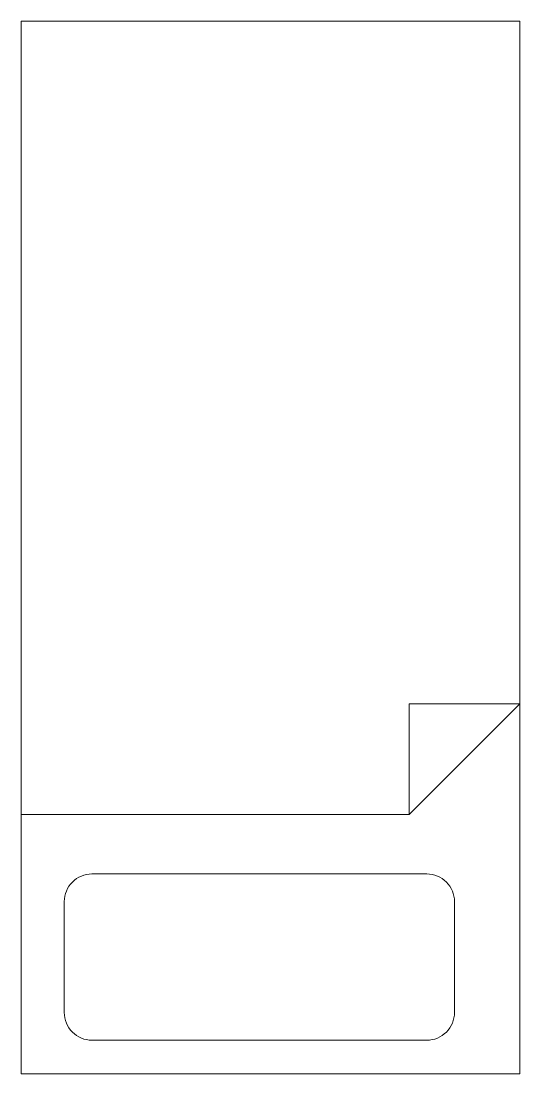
# Model space of a CAD drawing. Extents: x 27330 to 27420, y 10587 to 10777.
import ezdxf

# ---------------------------------------------------------------- set-up
doc = ezdxf.new("R2010")
doc.units = 0
doc.header["$LTSCALE"] = 75
doc.header["$MEASUREMENT"] = 0
doc.layers.get('0').update_dxf_attribs({"linetype": 'CONTINUOUS', "lineweight": 9})

msp = doc.modelspace()

# ---------------------------------------------------------------- linework, layer by layer
for p, q in [((27329.53, 10777.42), (27329.53, 10587.42)), ((27419.53, 10777.42), (27329.53, 10777.42)), ((27419.53, 10587.42), (27419.53, 10777.42)), ((27419.53, 10654.23), (27399.53, 10634.23)), ((27399.53, 10654.23), (27419.53, 10654.23)), ((27399.53, 10634.23), (27399.53, 10654.23)), ((27329.53, 10634.23), (27399.53, 10634.23)), ((27329.53, 10587.42), (27419.53, 10587.42))]:
    msp.add_line(p, q)
msp.add_lwpolyline([(27342.32, 10593.51), (27402.72, 10593.51, 0.414214), (27407.72, 10598.51), (27407.72, 10618.51, 0.414214), (27402.72, 10623.51), (27342.32, 10623.51, 0.414214), (27337.32, 10618.51), (27337.32, 10598.51, 0.414214)], format="xyb", close=True)

doc.saveas('drawing.dxf')
